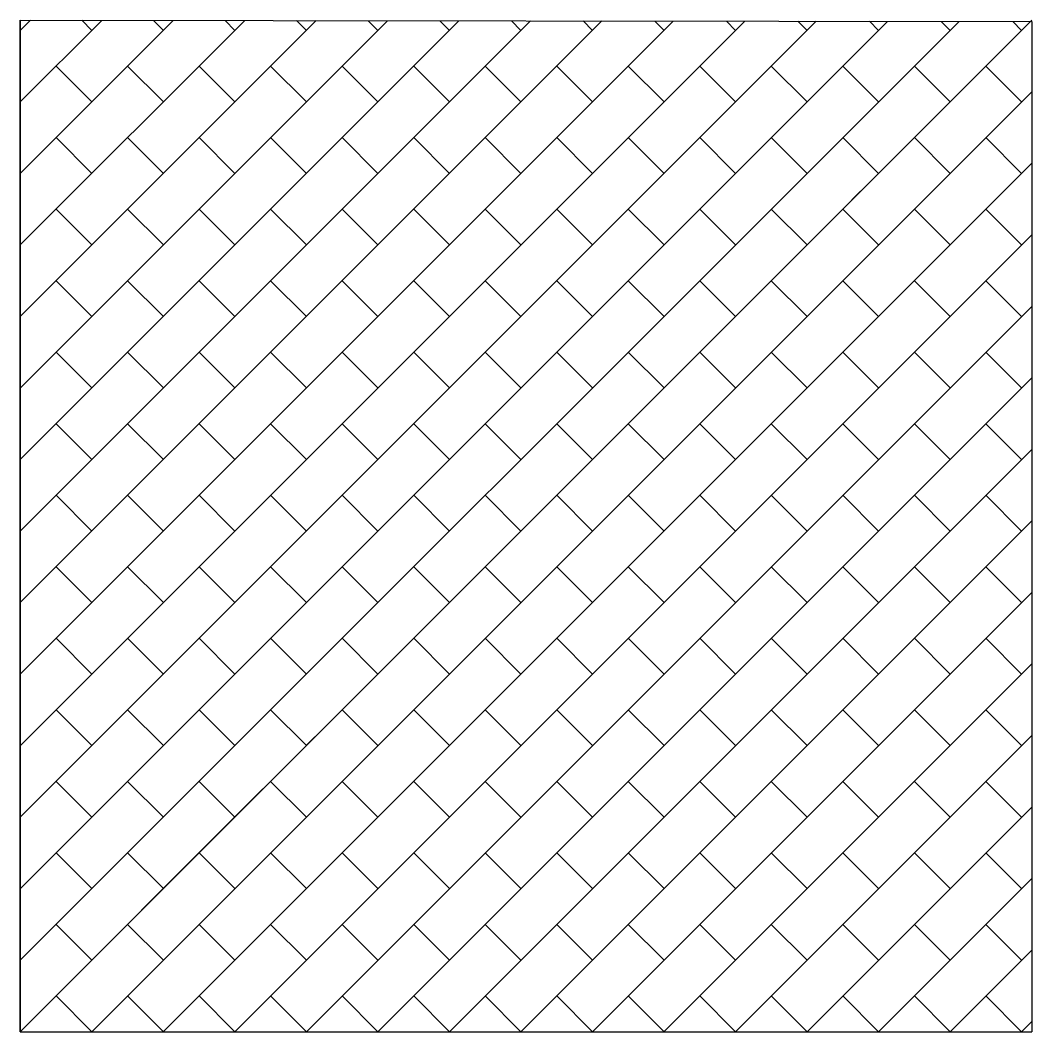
# Model space of a CAD drawing. Header units: inches. Extents: x -158 to 5, y 0 to 5.
# Drawn here: x -66.29 to -61.29, y 0 to 5 of the extents above.
import ezdxf

# ---------------------------------------------------------------- set-up
doc = ezdxf.new("R2010")
doc.units = ezdxf.units.IN
doc.header["$MEASUREMENT"] = 0
doc.linetypes.add('PHANTOM2', pattern=[1.25, 0.625, -0.125, 0.125, -0.125, 0.125, -0.125])
doc.layers.get('0').update_dxf_attribs({"lineweight": 30})
doc.layers.add('AM_8', color=1, linetype='Continuous', lineweight=15)

msp = doc.modelspace()

# ---------------------------------------------------------------- hatches: boundary and pattern name
at = {"layer": 'AM_8'}
h = msp.add_hatch(dxfattribs=at)
h.set_pattern_fill('BRICK', angle=45, style=0, double=1)
h.set_pattern_definition([(45, (-66.28507, 0), (-0.176777, 0.176777), []), (135, (-66.28507, 0), (-0.353553, -0.353553), [0.25, -0.25]), (135, (-66.1083, 0.1768), (-0.353553, -0.353553), [-0.25, 0.25])])
h.paths.add_polyline_path([(-66.2851, 0), (-61.2851, 0), (-61.2851, 4.9936), (-66.2851, 5)])

# ---------------------------------------------------------------- linework, layer by layer
for p, q in [((-66.2851, 0, -21.0303), (-66.2851, 5, -21.0303)), ((-66.2851, 0, -16.0303), (-66.2851, 5, -16.0303)), ((-66.2851, 5, -16.0303), (-66.2851, 5, -21.0303)), ((-66.2851, 5, -21.0303), (-61.2851, 4.9936, -21.0303)), ((-61.2851, 4.9936, -21.0303), (-61.2851, 0, -21.0303)), ((-66.2851, 0, -21.0303), (-66.2851, 0, -21.0303)), ((-66.2851, 0, -21.0303), (-66.2851, 0, -16.0303)), ((-66.2851, 0, -21.0303), (-66.2851, 0, -20.0303)), ((-66.2851, 0, -21.0303), (-66.2851, 0, -16.0303)), ((-66.2851, 0, -21.0303), (-66.2851, 0, -16.0303)), ((-66.2851, 0, -21.0303), (-66.2851, 0, -16.0303)), ((-66.2851, 0, -21.0303), (-61.2851, 0, -21.0303)), ((-66.2851, 0, -16.0303), (-61.2851, 0, -16.0303)), ((-61.2851, 0, -16.0303), (-61.2851, 0, -21.0303))]:
    msp.add_line(p, q)
at = {"color": 114, "linetype": 'PHANTOM2'}
for q in [(-61.2851, 5, -21.0303), (-66.2851, 5, -16.0303), (-61.2851, 0, -16.0303)]:
    msp.add_line((-66.2851, 0, -21.0303), q, dxfattribs=at)
at = {"color": 5}
msp.add_line((-66.2851, 0, -21.0303), (-65.0851, 1.2, -19.8303), dxfattribs=at)
at = {"extrusion": (0, 1, 0)}
msp.add_line((-66.2851, 0, -21.0303), (-65.2851, 1, -20.0303), dxfattribs=at)
at = {"elevation": -21.0303}
msp.add_lwpolyline([(-66.2851, 0), (-66.2851, 0), (-66.2851, 5), (-66.2851, 5)], close=True, dxfattribs=at)
msp.add_3dface([(-65.2851, 0, -21.0303), (-65.2851, 0, -21.0303), (-65.2851, 0, -21.0303)])

doc.saveas('drawing.dxf')
